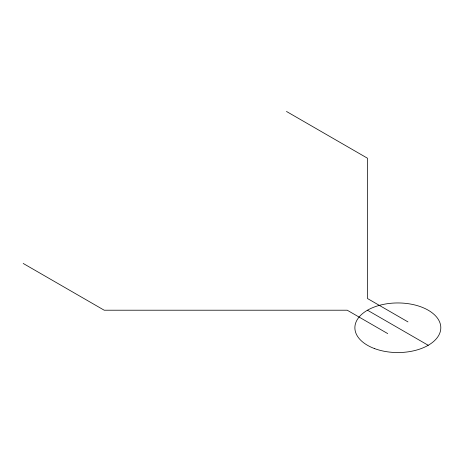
<?xml version="1.0" encoding="UTF-8"?>
<svg xmlns="http://www.w3.org/2000/svg" width="464" height="464" viewBox="0 0 464 464"><rect width="100%" height="100%" fill="white"/><g stroke="black" fill="none" stroke-linecap="round" stroke-linejoin="round"><path stroke-width="0.7" d="M286.468 111.453L367.471 158.218L367.471 298.52L407.972 321.906M367.471 310.213L428.226 345.291M387.724 333.599L347.217 310.213L104.203 310.213L23.2 263.448M374.361 348.522A42.961 24.801 0 0 0 440.742 329.109A42.961 24.801 0 0 0 378.438 305.625A42.961 24.801 0 0 0 374.361 348.522"/></g></svg>
